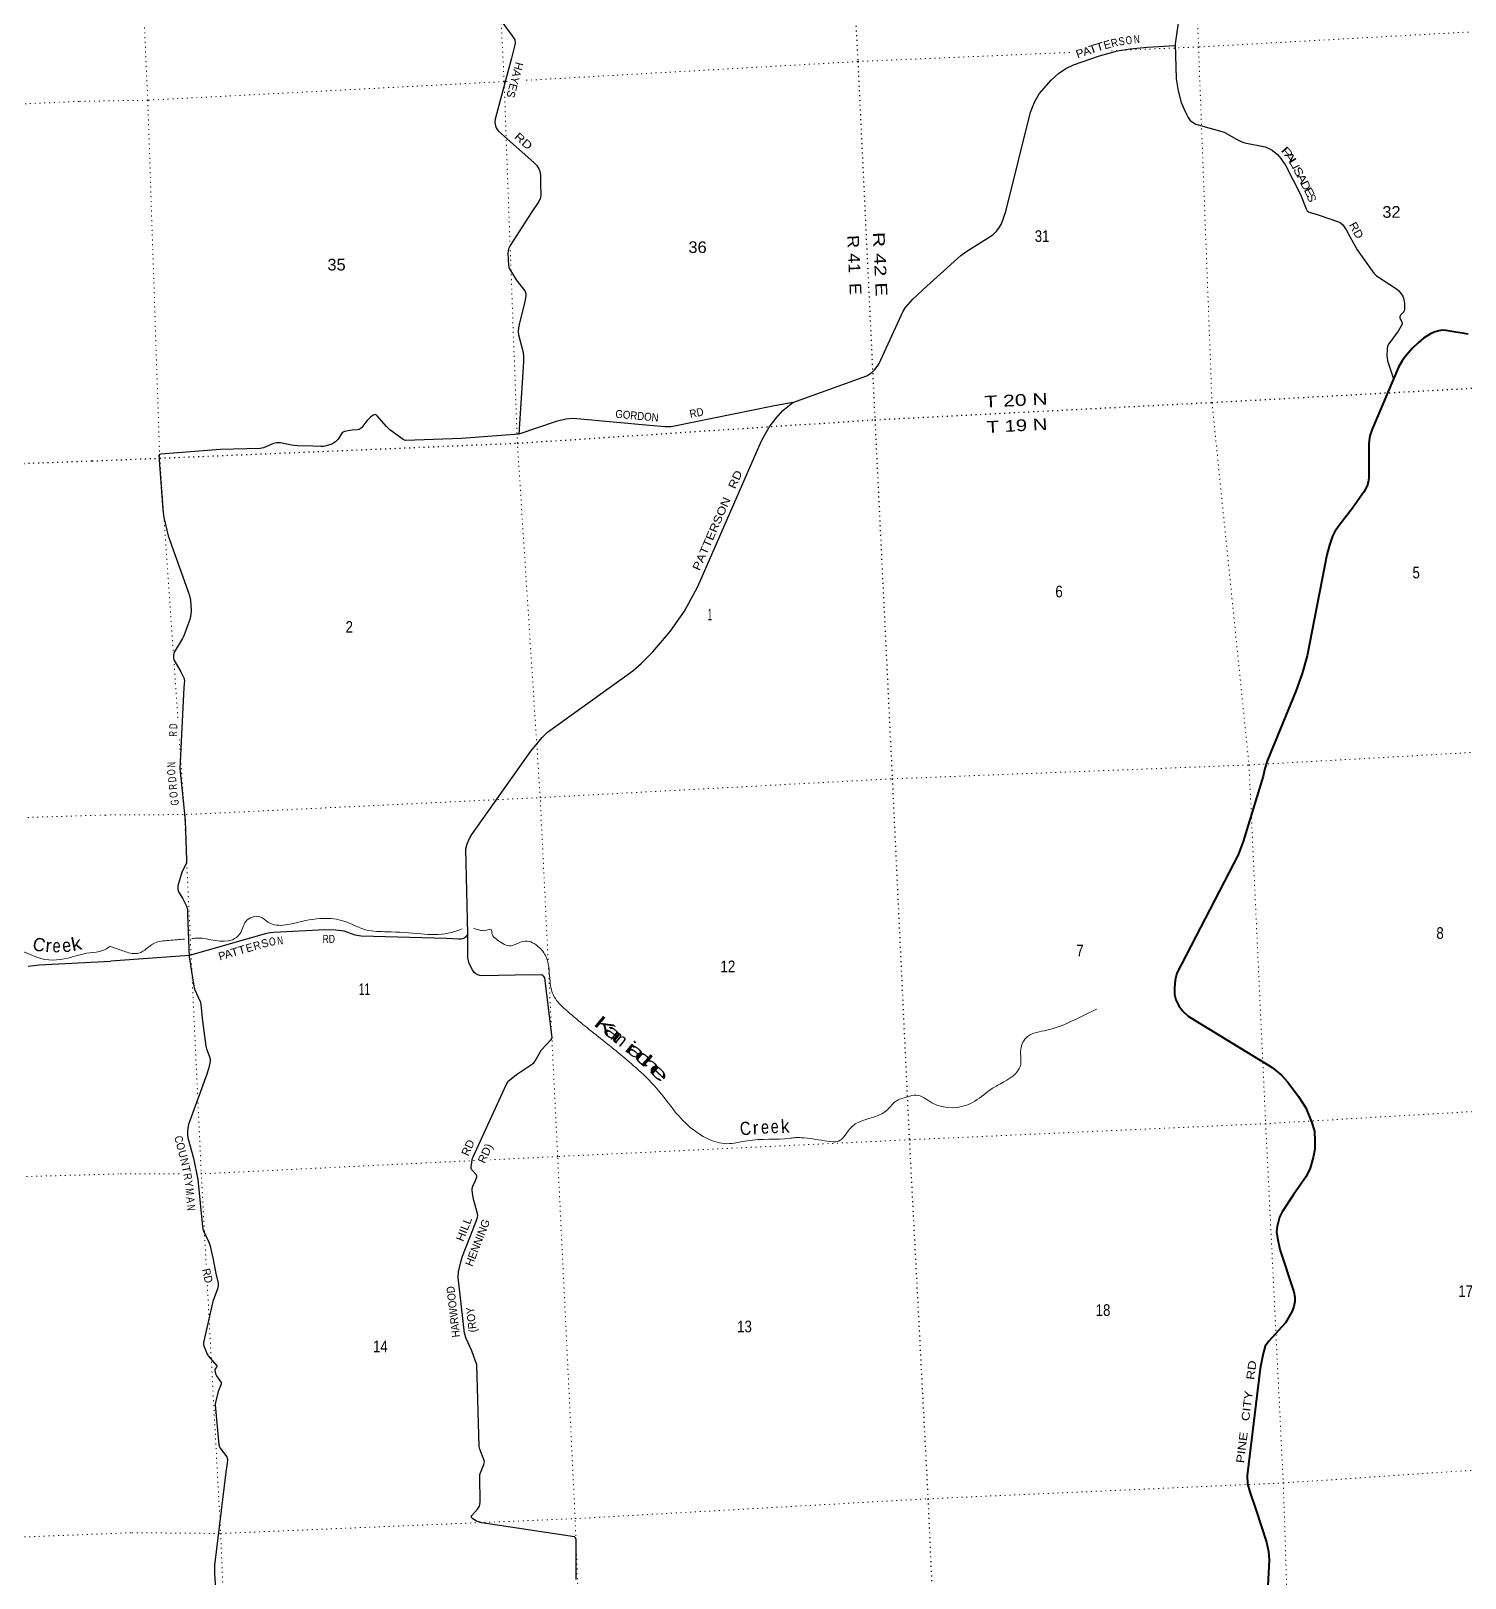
# Model space of a CAD drawing. Header units: feet. Extents: x 745759 to 1002271, y -170898 to 32007.
# Drawn here: x 842379 to 863891, y -118476 to -95279 of the extents above; entities that cross this region are included whole.
import ezdxf
from ezdxf.enums import TextEntityAlignment as Align

# ---------------------------------------------------------------- set-up
doc = ezdxf.new("R2010")
doc.units = ezdxf.units.FT
doc.header["$LTSCALE"] = 48
doc.linetypes.add('DOTTED', pattern=[1.5, 0.3, -1.2])
for name, color, linetype, lineweight in [('26', 7, 'Continuous', 40), ('29', 7, 'Continuous', 25), ('39', 7, 'Continuous', 13), ('6', 7, 'DOTTED', 25), ('7', 7, 'DOTTED', 13)]:
    doc.layers.add(name, color=color, linetype=linetype, lineweight=lineweight)
for name, color, linetype in [('27', 7, 'Continuous'), ('30', 7, 'Continuous'), ('41', 7, 'Continuous')]:
    doc.layers.add(name, color=color, linetype=linetype)

msp = doc.modelspace()

# ---------------------------------------------------------------- linework, layer by layer
at = {"layer": '26'}
msp.add_lwpolyline([(863937.77, -99827.33), (863602.22, -99771.26), (863550.31, -99765.72), (863497.01, -99774.61), (863425.94, -99796.83), (863369.94, -99821.35), (863266.04, -99887.94), (863188.03, -99954.78), (863101.69, -100036.83), (863001.57, -100148.74), (862947.35, -100226.83), (862893.07, -100320.62), (862499.24, -101248.78), (862464.31, -101352.41), (862450.98, -101421.3), (862446.35, -101471.63), (862446.83, -101981.14), (862437.66, -102043.52), (862422.11, -102101.3), (862375.39, -102186.33), (862204.4, -102436.29), (861999.45, -102697.17), (861934.63, -102793.53), (861903.54, -102855.75), (861878.31, -102927.76), (861856.9, -102991.31), (861818.94, -103132.65), (861520.06, -104646.51), (861448.1, -104912.13), (861352.04, -105180.36), (860926.58, -106214.04), (860886.38, -106338), (860862.07, -106455.3), (860564.03, -107431.43), (860486.41, -107630.73), (859567.9, -109405.74), (859540.54, -109506.91), (859533.22, -109632.17), (859531.66, -109724.69), (859553.87, -109804.69), (859598.29, -109898.03), (859656.03, -109978.03), (859735.98, -110049.14), (859843.01, -110113.82), (860995.82, -110822.16), (861137.36, -110935.81), (861232.73, -111041.81), (861393.04, -111257.33), (861501.58, -111424.7), (861587.55, -111635.12), (861630.39, -111775.82), (861637.13, -111931.94), (861639.28, -112046.93), (861612.81, -112170.19), (861565.99, -112329.16), (861505.12, -112456.84), (861310.69, -112735.58), (861147.75, -112985.34), (861108.49, -113062.5), (861072.63, -113204.72), (861061.85, -113286.94), (861076.99, -113381.83), (861113.3, -113548.08), (861321.7, -114186.95), (861335.02, -114262.51), (861337.24, -114326.95), (861321.7, -114404.73), (861295.09, -114471.96), (861194.74, -114647.66), (861144.03, -114706.95), (860945.88, -114923.73), (860890.85, -115000.29), (860863.89, -115109.04), (860819.04, -115331.69), (860623.13, -116939.65), (860626.57, -117064.75), (860663.38, -117184.35), (860754.77, -117462), (860911.37, -117935.39), (860939.72, -118075.86), (860950.1, -118200.26), (860913.78, -118984.9)], dxfattribs=at)
at = {"layer": '29'}
for points in [[(849184.23, -94789.47), (849595.41, -95350.83), (849635.5, -95413.68), (849641.24, -95468.13), (849587.76, -95686.13), (849342.97, -96603.4), (849337.59, -96654.42), (849345.64, -96702.77), (849356.38, -96732.31), (849388.64, -96775.48), (849570.59, -96942.04), (849923.77, -97253.37), (849962.96, -97293.6), (849999.01, -97347.34), (850011.27, -97379.53), (850022, -97446.67), (850022.08, -97572.48), (850027.37, -97731.35), (850022, -97779.69), (849995.16, -97836.09), (849880.89, -98005.75), (849564.65, -98494.18), (849541.59, -98547.77), (849536.22, -98579.99), (849534.11, -98610.38), (849540.25, -98790.83), (849548.3, -98820.37), (849557.56, -98847.61), (849657.07, -99011.29), (849785.83, -99173.51), (849793.88, -99188.3), (849800.15, -99219.7), (849801.93, -99246.04), (849785.91, -99343.36), (849705.29, -99657.24), (849691.89, -99730.79), (849687.86, -99785.85), (849692.75, -99835.32), (849753.94, -100058.99), (849761.67, -100109.47), (849765.7, -100145.72), (849765.54, -100238.15), (849694.83, -101322.57)], [(859606.78, -95022.33), (859540.45, -95472.89), (859556.82, -95998.99), (859588.23, -96177.84), (859633.86, -96349.73), (859690.56, -96488.27), (859735.85, -96578.02), (859768.06, -96620.99), (859797.84, -96643.58), (859851.27, -96674.71), (859887.62, -96688.56), (860278.73, -96798.64), (860460.74, -96902.64), (860543.79, -96943.29), (860586.96, -96956.31), (860890.23, -97019.31), (860949.09, -97039.98), (860994.72, -97066.84), (861077.93, -97133.98), (861126.24, -97193.07), (861202.4, -97303.97), (861424.61, -97731.33), (861504.71, -97945.09), (861523.5, -97974.63), (861551.39, -97996.88), (861689.26, -98037.99), (861989.71, -98139.45), (862022.75, -98154.58), (862054.96, -98186.81), (862108.02, -98262.04), (862274.05, -98562.4), (862524.68, -98911.97), (862561.27, -98948.92), (862860.2, -99146.97), (862895.09, -99175.17), (862933.39, -99223.2), (862956.83, -99255.75), (862967.56, -99285.29), (862981.79, -99358.57), (862983.67, -99402.12), (862980.85, -99457.49), (862977.64, -99476.65), (862970.25, -99490.75), (862923.28, -99541.78), (862917.25, -99553.2), (862913.95, -99567.02), (862913.22, -99580.73), (862915.23, -99595.5), (862946.1, -99650.56), (862949.46, -99660.63), (862947.44, -99674.71), (862888.44, -99779.9), (862749.48, -99969.51), (862728.81, -100008.03), (862719.96, -100051.42), (862717.28, -100150.8), (862721.3, -100183.03), (862729.56, -100225.95), (862819.56, -100493.87)], [(849008.04, -113253.11), (849068.4, -113098.91), (849079.16, -113065.34), (849081.82, -113042.5), (849078.16, -113008.82), (849021.86, -112813.21), (849008.03, -112741.71), (848997.29, -112665.17), (848998.22, -112634.51), (849006.68, -112599.36), (849046.74, -112515.59), (849063.05, -112475.82), (849066.4, -112460.38), (849065.73, -112450.3), (849061.71, -112434.2), (849055.96, -112424.43), (848991.92, -112357.65), (848985.21, -112347.58), (848982.53, -112335.5), (848982.53, -112309.3), (849004.23, -112182.23), (849011.38, -112160.92), (849509.95, -111068.97), (849536.12, -111027.53), (849554.91, -111010.08), (849662.24, -110927.9), (849902.5, -110768.35), (849921.29, -110750.89), (849935.35, -110731.74), (850015.29, -110589.42), (850039.39, -110556.18), (850181.65, -110403.09), (850193.73, -110385.63), (850195.42, -110374.62), (850085.13, -109476.78), (850074.29, -109457.7), (850063.55, -109445.61), (850055.5, -109438.9), (850037.6, -109434.21), (849892.96, -109433.72), (849144.24, -109446.95), (849109.73, -109439.62), (849081.16, -109432.18), (849044.93, -109410.7), (849026.14, -109394.58), (849000.7, -109357.04), (848964.4, -109281.78), (848948.3, -109241.49), (848934.61, -109169.88), (848933.8, -108820.78), (848904.07, -107542.46), (848921.75, -107465.09), (848956.37, -107385.62), (848991.72, -107325.17), (849878.95, -106078.18), (850046.12, -105873.52), (850129.17, -105792.07), (851406.2, -104871.15), (851533.12, -104761.6), (851704.7, -104587.23), (851967.95, -104283.52), (852181.89, -103977.58), (852383.34, -103608.59), (853337.9, -101426.65), (853452.29, -101219.04), (853552.39, -101089.46), (853658.96, -100971.95), (853806.06, -100849.64), (854915.13, -100450.9), (854993.31, -100400.36), (855043.97, -100351.53), (855095.88, -100275.33), (855462.7, -99481.35), (855497.33, -99426.42), (855607.99, -99303.1), (855822.73, -99103.12), (856326.76, -98645.82), (856402.15, -98589.67), (856804.77, -98337.2), (856865.65, -98275.96), (856906.76, -98221.71), (856936.68, -98170.31), (857001.2, -97984.18), (857370.79, -96498.78), (857430.17, -96347.03), (857499.95, -96223.49), (857685.09, -96012.44), (857789.84, -95917.31), (857900.77, -95842.7), (858015.31, -95788.39), (858407.19, -95654.1), (858552.13, -95611.13), (858677.98, -95578.71), (858866.18, -95549.36), (859123.86, -95522.5), (859536.52, -95499.6)], [(853806.06, -100849.64), (853509.12, -100904.49), (852031.34, -101204.46), (851976.53, -101213.35), (851890.64, -101213.35), (851659.47, -101196.56), (850564.72, -101095.17), (850501.19, -101091.77), (850400.99, -101100.54), (850257.42, -101133.43), (849694.83, -101322.57), (848837.18, -101389.86), (847998.41, -101418.08), (847979.98, -101414.78), (847962.53, -101405.38), (847763.91, -101257.66), (847735.58, -101234.45), (847711.57, -101212), (847572, -101049.51), (847559.92, -101038.77), (847540.46, -101032.07), (847525.03, -101033.4), (847512.95, -101038.77), (847470.01, -101071), (847421.7, -101119.35), (847400.22, -101144.86), (847341.17, -101224.09), (847317.01, -101245.58), (847302.25, -101253.63), (847279.44, -101257.66), (847196.18, -101265.28), (847082.16, -101284.52), (847062.03, -101293.92), (847046.84, -101307.35), (846980.16, -101405.38), (846948.47, -101438.27), (846923.8, -101456.4), (846891.59, -101475.21), (846807.83, -101502.21), (846768.13, -101508.78), (846727.86, -101510.12), (846609.02, -101503.8), (846378.94, -101499.38), (846289.26, -101491.88), (846123.95, -101456.41), (846063.11, -101454.16), (846019.27, -101464.46), (845868.68, -101532.27), (845817.97, -101542.35), (845216.5, -101553.31), (844328.32, -101622.92), (844306.85, -101628.29), (844303.3, -101642.92)], [(844299.22, -101641.06), (844358.75, -102457.53), (844372.82, -102572.51), (844439.24, -102848.55), (844749.85, -103728.6), (844771.18, -103814.46), (844781.92, -103962.17), (844779.24, -104026.63), (844763.13, -104101.83), (844733.61, -104182.4), (844670.73, -104349.18), (844653.08, -104387.86), (844524.02, -104605.06), (844516.19, -104647.03), (844516.19, -104677.92), (844524.25, -104708.81), (844536.06, -104733.76), (844629.23, -104887.58), (844674.62, -104990.78), (844678.58, -105002.89), (844679.92, -105021.69), (844672.74, -105124.04), (844614.07, -106337.15), (844692.38, -107111.11), (844705.11, -107566.37)], [(844705.11, -107566.37), (844713.47, -107711.43), (844710.13, -107746.12), (844709.44, -107762.46), (844643.68, -107896.74), (844631.38, -107926.74), (844584.63, -108076.68), (844581.94, -108102.2), (844581.98, -108146.6), (844587.31, -108173.37), (844594.02, -108186.8), (844652.45, -108281.12), (844714.53, -108403.85), (844725.54, -108445.97), (844728.45, -108528.44), (844752.15, -109161.2), (844820.06, -109600.55), (844831.57, -109645.13), (844917.55, -109828.88), (844928.19, -109876.1), (844952.85, -110124.19), (845000.76, -110501.74), (845010.05, -110540.82), (845060.2, -110668.98), (845069.1, -110714.05), (845063.73, -110757.02), (845042.25, -110840.28), (845017.88, -110922.87), (844744.08, -111678.07), (844730.91, -111729.25), (844726.88, -111776.25), (844726.88, -111821.91), (844734.18, -111876.22), (844817.94, -112179.75), (844882.21, -112502.19), (844949.65, -113209.07), (844964.04, -113259.87), (845039.65, -113430.51), (845059.7, -113477.64), (845105.55, -113676.2), (845152.95, -113908.48), (845185.85, -114056.42), (845188.53, -114083.27), (845184.51, -114123.56), (845107.81, -114329.98), (844967.77, -114942.7), (844966.43, -114970.24), (844971.79, -114995.08), (845021.86, -115118.32), (845030.17, -115134.73), (845036.88, -115144.13), (845166.71, -115292.51), (845170.14, -115300.3), (845169.4, -115304.6), (845166.04, -115310.64), (845139.87, -115340.86), (845137.19, -115346.9), (845137.67, -115354.02), (845142.56, -115390.55), (845150.61, -115424.11), (845160.55, -115443.95), (845230.02, -115546.22), (845231.8, -115555.03), (845229.79, -115569.14), (845186.01, -115681.11), (845145.24, -115845.76), (845144, -115880.5), (845196.74, -116477.84), (845205.62, -116510.46), (845219.05, -116530.6), (845315.67, -116656.83), (845323.72, -116679.66), (845326.34, -116704.94), (845323.72, -116753.51), (845303.89, -116887.43), (845133.16, -118281.63), (845133.87, -118395.43), (845152.3, -118729.72)], [(848933.79, -108820.51), (848890.76, -108869.9), (848876, -108880.63), (848851.6, -108890.54), (848826.35, -108895.41), (848796.82, -108896.75), (848614.41, -108885.53), (847333.74, -108850.02), (847242.8, -108834.98), (847076.3, -108775.17), (846952.93, -108759.78), (846786.51, -108758.06), (846024.35, -108795.44), (845967.93, -108800.07), (845892.78, -108816.18), (844754.78, -109143.83), (843576.02, -109227.14)], [(842337.55, -109303.27), (842423.1, -109289.2), (842502.67, -109281.63), (843576.02, -109227.14)], [(850558.63, -118497.59), (850556.7, -117898.32), (850548.64, -117871.46), (850532.67, -117856.84), (849142.09, -117645.95), (849061.68, -117624.37), (849005.31, -117589.46), (848989.21, -117567.97), (848988.29, -117544.9), (849038.7, -117486.46), (849077.78, -117444.43), (849104.63, -117398.77), (849116.57, -117342.2), (849109.99, -116952.93), (849111.61, -116924.64), (849174.41, -116772.99), (849182.46, -116734.06), (849179.38, -116714.17), (849109.99, -116542.03), (849104.58, -116505.15), (849065.71, -115274.35), (849048.58, -115221.78), (848993.6, -115068.5), (848907.35, -114884.92), (848883, -114806.37), (848786.57, -113969.08), (848791.94, -113883.14), (848821.46, -113756.91), (848853.02, -113649.14), (849008.04, -113253.11)]]:
    msp.add_lwpolyline(points, dxfattribs=at)
at = {"layer": '39'}
for points in [[(844790.14, -108886.64), (844879.42, -108880.73), (845400.16, -108904.35), (845511.78, -108819.15), (845603.89, -108629.76), (845814.42, -108560.8), (845933.51, -108640.83), (846061.48, -108686.19), (846335.5, -108655.06), (846768.84, -108585.28), (847073.32, -108625.62), (847411, -108759.5), (847719.54, -108785.3), (848230.87, -108818.16), (848634.3, -108808.77), (848848.28, -108743.6)], [(849016.36, -108731.11), (849125.69, -108765.75), (849211.97, -108764.32), (849279.81, -108751.52), (849296.24, -108823.54), (849360.93, -108897.67), (849554.93, -108996.91), (849793.46, -108924.81), (850001.36, -109019.46), (850117.43, -109190.45), (850164.77, -109529.71), (850228.64, -109761.32), (850397.57, -109952.41), (850923.82, -110385.6), (851450.2, -110822.82), (851761.47, -111129.34), (852048.54, -111493.34), (852531.42, -111889.91), (852816.92, -111963.3), (853124.61, -111918.72), (853769.81, -111880.85), (853845.8, -111871.77), (853976.45, -111876.64), (854325.37, -111925.3), (854489.98, -111924.78), (854685.75, -111713.09), (855207.79, -111472.22), (855345.68, -111331.47), (855528.01, -111259.59), (855657.66, -111234.23), (855894.37, -111349.94), (856504.54, -111345.77), (856765.33, -111157.73), (856922.86, -111064.64), (857221.1, -110794.35), (857227.07, -110549.86), (857325.13, -110358.21), (857619.07, -110261.7), (858195.51, -110026.73), (858365.54, -109947.27)], [(843567.66, -109002.38), (843450.88, -109068.86), (843260.92, -109099.71), (842933.68, -109179.76), (842467.46, -109167.78), (842160.26, -109093.74), (842056.95, -109212.39), (841944.09, -109349.54), (841625.64, -109534.24), (841486.7, -109672.3), (841381.28, -109786.99), (841215.01, -110030.96), (840893.47, -110326.77), (840658.09, -110615.54), (840696.41, -110773.65), (840620.71, -110836.3), (840503.51, -110953.55), (840486.62, -110994.22)], [(843563.33, -109004.85), (843713.36, -109055.17), (843796.06, -109085.46), (843993.48, -109105.84), (844231.48, -108957.05), (844446.95, -108916.15), (844680.91, -108894.56)]]:
    msp.add_spline(points, degree=3, dxfattribs=at)
at = {"layer": '6'}
for points in [[(853793.21, -75617.37), (853956.3, -79613.67), (854187.42, -85028.51), (854504.84, -90381.36), (854782.22, -95737.83), (855038.01, -101109.29), (855298.21, -106492.68), (855552.87, -111890.43), (855833.59, -117287.14), (856015.35, -121382.34)], [(843297.31, -101726.31), (844310.38, -101684.81), (849675.29, -101460.59), (855038.01, -101109.29), (860094.57, -100848.93), (865471.25, -100555.61), (869812.13, -100326.88)], [(830407.25, -102355.09), (833609.35, -102168.63), (838959.67, -101880.91), (843297.31, -101726.31)]]:
    msp.add_lwpolyline(points, dxfattribs=at)
at = {"layer": '7'}
msp.add_line((844599.84, -112415.38), (843694.54, -112416.95), dxfattribs=at)
for points in [[(843178.14, -76014.67), (843384.77, -80296.01), (843638.22, -85657.47), (843890.55, -90984.66), (844131.04, -96318.37), (844310.38, -101684.81), (844584.38, -105622.23)], [(859453.04, -85830.18), (859690.11, -90127.97), (859892.37, -95519.74), (860094.57, -100848.93), (860649.62, -106285.15), (860899.6, -111662.9), (861163.95, -117050.17), (861300.14, -121182.56)], [(874290.58, -94712.34), (870646.46, -94955.27), (865234.83, -95223.75), (859892.37, -95519.74), (858588.53, -95575.39)], [(850698.52, -121585.27), (850541.38, -117585.17), (850279.64, -112155.4), (850017.5, -106774.1), (849675.29, -101460.59), (849476.04, -96038.43), (849428.85, -95085.84)], [(857959.85, -95602.22), (854782.22, -95737.83), (849760.55, -96022.31)], [(849520.21, -96035.93), (849476.04, -96038.43), (844131.04, -96318.37), (843097.02, -96335.75)], [(843097.02, -96335.75), (838750.16, -96527.49), (833254.48, -96813.11)], [(843494.58, -107035.42), (844707.79, -107028.42), (850017.5, -106774.1), (855298.21, -106492.68), (860649.62, -106285.15), (866040.07, -105983.21), (871375.66, -105661.25), (874705.57, -105480.32)], [(844603.79, -105901.17), (844682.42, -107031.13), (844933.51, -112401.08), (845007.46, -113774.58)], [(827979.59, -107686.48), (828707.04, -107639.97), (834018.67, -107408.1), (839307.92, -107164.89), (843494.58, -107035.42)], [(874913.5, -110876.72), (871612.14, -110995.12), (866295.67, -111348.62), (860899.6, -111662.9), (855563.36, -111904.14), (850279.64, -112155.4), (849267.57, -112204.6)], [(849031.46, -112216.08), (844944, -112414.79), (844839.09, -112414.97)], [(843694.54, -112416.95), (839559.98, -112532.96), (834234.68, -112779.45), (828921.62, -113033.58), (824050.38, -113324.41)], [(845024.17, -114084.95), (845224.58, -117807.47), (845389.84, -121780.12)], [(843894.41, -117796.27), (845224.58, -117807.47), (850541.38, -117585.17), (855833.59, -117287.14), (861163.95, -117050.17), (866502.34, -116691.76), (871861.05, -116401.18), (875121.52, -116274.98)], [(818080.21, -119134.14), (818584.95, -119108.42), (823915.99, -118774.95), (829162.04, -118492.88), (834507.97, -118191.18), (839835.55, -117954.71), (843894.41, -117796.27)]]:
    msp.add_lwpolyline(points, dxfattribs=at)

# ---------------------------------------------------------------- texts
at = {"layer": '27', "width": 1.25}
msp.add_text('PINE   CITY   RD', height=120, rotation=83.053, dxfattribs=at).set_placement((860574.64, -116758.85))
at = {"layer": '30'}
for s, rotation, width, p in [('P', 18.916, 1.1, (858132.46, -95671.01)), ('A', 18.916, 1.1, (858234.4, -95638.69)), ('T', 18.916, 1.25, (858327.4, -95605.75)), ('T', 16.513, 1.2, (858429.18, -95574.58)), ('R', 14.446, 0.9, (858646.2, -95514.61)), ('S', 8.864, 0.85, (858748.36, -95492.53)), ('O', 5.951, 0.75, (858853.56, -95478.07)), ('N', 5.951, 0.75, (858971.89, -95463.31)), ('RD', 318.604, 1.25, (849726.99, -96976.18)), ('P', 310.101, 1.65, (861175.6, -97139.38)), ('A', 304.479, 1.5, (861216.39, -97203.74)), ('L', 302.479, 1.6, (861272.76, -97288.7)), ('S', 297.473, 1.3, (861340.05, -97416.96)), ('A', 297.473, 1.3, (861393.91, -97520.55)), ('D', 297.473, 1.2, (861447.54, -97623.7)), ('E', 297.473, 1.3, (861500.1, -97724.78)), ('S', 290.542, 1.1, (861532.74, -97804.75)), ('RD', 298.933, 1.1, (862207.53, -98297.35)), ('GORDON', 354.709, 0.9, (851464.29, -101108.18)), ('RD', 11.474, 0.9, (852375.11, -101063.25)), ('PATTERSON   RD', 66.371, 1.2, (852730.22, -102641.04)), ('D', 87.231, 0.7, (844574.45, -105707.22)), ('R', 87.231, 0.7, (844568.93, -105821.48)), ('O', 94.778, 0.7, (844542.4, -106389.67)), ('N', 91.231, 0.65, (844543.06, -106279.28)), ('D', 95.778, 0.75, (844556.58, -106495.85)), ('R', 95.778, 0.75, (844568.09, -106606.97)), ('O', 95.778, 0.75, (844577.11, -106725.33)), ('G', 95.778, 0.7, (844594.19, -106841.03)), ('T', 16.062, 1.15, (845450.11, -109147.12)), ('T', 16.062, 1.15, (845557.27, -109114.76)), ('R', 16.062, 0.95, (845785.9, -109049.47)), ('O', 8.599, 0.8, (846007.76, -108991.04)), ('N', 4.808, 0.75, (846120.85, -108978.15)), ('RD', 0.308, 0.8, (846846.68, -108952.46)), ('A', 16.062, 1.05, (845354.32, -109174.77)), ('C', 283.655, 0.9, (844539.69, -111911.3)), ('O', 285.427, 0.9, (844568.06, -112018.39)), ('RD', 65.459, 1.05, (848987.63, -112047.89)), ('RD)', 65.459, 1.05, (849246.53, -112132.37)), ('U', 285.427, 0.95, (844599.12, -112133.59)), ('N', 285.427, 0.95, (844629.92, -112250.62)), ('T', 281.273, 1.05, (844650.47, -112356.96)), ('R', 281.273, 0.85, (844673.19, -112468.31)), ('Y', 281.273, 0.95, (844690.28, -112578.27)), ('M', 275.45, 0.75, (844701.3, -112688.15)), ('A', 275.45, 0.85, (844713.11, -112811.9)), ('N', 275.45, 0.75, (844724.16, -112927.66)), ('HILL', 68.623, 1.1, (848930.29, -113265.96)), ('RD', 283.002, 0.95, (844968.87, -113956.47)), ('HARWOOD', 96.57, 0.9, (848772.35, -114476.99)), ('(ROY', 96.57, 0.95, (849044.36, -114596.43))]:
    msp.add_text(s, height=120, rotation=rotation, dxfattribs=dict(at, width=width)).set_placement(p, align=Align.CENTER)
for s, rotation, p in [('E', 16.513, (858540.21, -95541.65)), ('HAYES', 255.058, (849580.15, -95999.25)), ('I', 297.473, (861301.6, -97345.48)), ('E', 16.062, (845671.22, -109082.71)), ('S', 16.062, (845903.08, -109015.29)), ('P', 16.062, (845263.69, -109202.24)), ('HENNING', 68.623, (849132.92, -113468.71))]:
    msp.add_text(s, height=120, rotation=rotation, dxfattribs=at).set_placement(p, align=Align.CENTER)
at = {"layer": '41'}
for s, rotation, width, p in [('C', 348.39, 0.95, (842481.72, -109075.8)), ('e', 356.549, 0.8, (842758.76, -109094.2)), ('e', 7.293, 0.9, (842925.75, -109087.99)), ('k', 11.796, 1.15, (843080.12, -109063.06)), ('K', 320.525, 1.8, (850926.66, -110277.44)), ('a', 320.351, 1.9, (851051.7, -110373.76)), ('i', 320.351, 1.65, (851309.49, -110592.17)), ('a', 320.222, 1.9, (851395.93, -110654.16)), ('c', 320.222, 2.05, (851506.08, -110752.91)), ('h', 318.449, 2, (851616.92, -110852.86)), ('e', 315.319, 2.05, (851730.66, -110960.66)), ('C', 7.532, 0.85, (853108.06, -111833.5)), ('e', 3.216, 0.8, (853394.91, -111812.63)), ('e', 3.502, 0.8, (853541.05, -111804.76)), ('k', 3.502, 0.95, (853697.33, -111801.18))]:
    msp.add_text(s, height=200, rotation=rotation, dxfattribs=dict(at, width=width)).set_placement(p, align=Align.CENTER)
for s, rotation, p in [('r', 354.993, (842635.27, -109091.28)), ('m', 320.351, (851143.66, -110452.72)), ('r', 3.216, (853254.22, -111824.83))]:
    msp.add_text(s, height=200, rotation=rotation, dxfattribs=at).set_placement(p, align=Align.CENTER)
at = {"layer": '6'}
for s, rotation, width, p in [('R 42 E', 272.726, 1.35, (855029.92, -98780.81)), ('R 41  E', 272.726, 1.15, (854642.36, -98793.66)), ('T 20 N', 2.948, 1.35, (857159.6, -100903.26)), ('T 19 N', 2.948, 1.3, (857173.7, -101282.02))]:
    msp.add_text(s, height=175, rotation=rotation, dxfattribs=dict(at, width=width)).set_placement(p, align=Align.CENTER)
at = {"layer": '7'}
for s, width, p in [('32', 1.05, (862786.47, -98080.65)), ('31', 0.85, (857545.95, -98442.88)), ('36', 1.05, (852377.86, -98608.78)), ('35', 1.05, (846962.94, -98870.76)), ('5', 0.85, (863157.26, -103487.55)), ('6', 0.85, (857800.35, -103772.01)), ('2', 0.85, (847153.53, -104301.91)), ('1', 0.4, (852563.67, -104114.45)), ('8', 0.85, (863515.46, -108892.33)), ('7', 0.85, (858114.76, -109155.26)), ('12', 0.85, (852832.57, -109392.32)), ('11', 0.65, (847380.64, -109733.18)), ('17', 0.85, (863899.43, -114262.41)), ('18', 0.85, (858460.14, -114545.22)), ('13', 0.85, (853082.05, -114792.26)), ('14', 0.85, (847620.56, -115089.29))]:
    msp.add_text(s, height=175, dxfattribs=dict(at, width=width)).set_placement(p, align=Align.CENTER)

doc.saveas('drawing.dxf')
